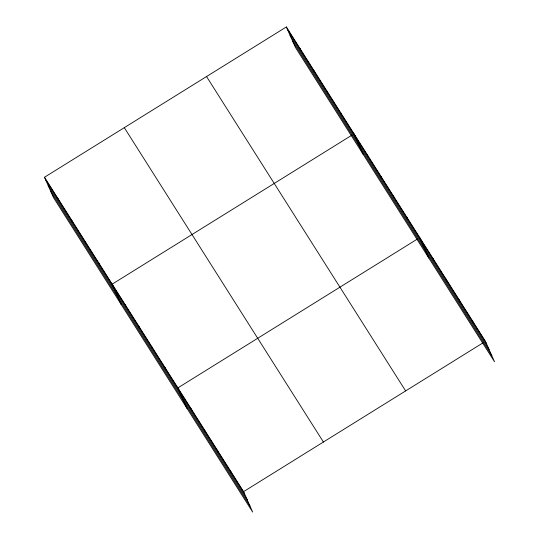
<?xml version="1.0" encoding="UTF-8"?>
<svg xmlns="http://www.w3.org/2000/svg" width="539" height="539" viewBox="0 0 539 539"><rect width="100%" height="100%" fill="white"/><g stroke="black" fill="none" stroke-linecap="round" stroke-linejoin="round"><path stroke-width="0.81" d="M44.494 177.25L243.594 491.622L252.65 512.05L53.55 197.685L44.494 177.25L286.35 26.95L485.45 341.315L494.506 361.75L295.406 47.378L286.35 26.95M351.906 135.161L112.193 284.141L121.241 304.569M417.61 238.905L177.897 387.878L186.945 408.306M243.594 491.622L483.315 342.649M287.3 29.106L486.4 343.471M289.975 35.136L489.075 349.501M292.731 41.348L491.831 355.713M206.538 76.551L405.638 390.916M124.307 127.655L323.407 442.02M45.451 179.406L244.551 493.771M48.126 185.436L247.226 499.801M50.875 191.648L249.975 506.02M472.305 320.57L473.262 322.72M459.167 299.819L460.124 301.975M446.029 279.074L446.979 281.223M432.884 258.322L433.841 260.478M419.746 237.578L428.801 258.006M406.608 216.826L407.558 218.982M393.463 196.081L394.42 198.231M380.325 175.33L381.282 177.486M367.187 154.585L368.137 156.734M354.042 133.834L363.097 154.262M340.507 112.456L341.457 114.612M326.964 91.084L327.921 93.234M313.428 69.706L314.378 71.855M299.886 48.328L300.843 50.477M230.456 470.87L231.413 473.026M217.318 450.126L218.268 452.275M204.173 429.374L205.13 431.53M191.035 408.629L191.992 410.779M164.752 367.133L165.709 369.282M151.614 346.382L152.564 348.538M138.476 325.637L139.426 327.786M125.331 304.885L126.288 307.041M98.65 262.762L99.607 264.912M85.115 241.384L86.065 243.534M71.572 220.006L72.529 222.162M58.037 198.628L58.994 200.784"/></g></svg>
